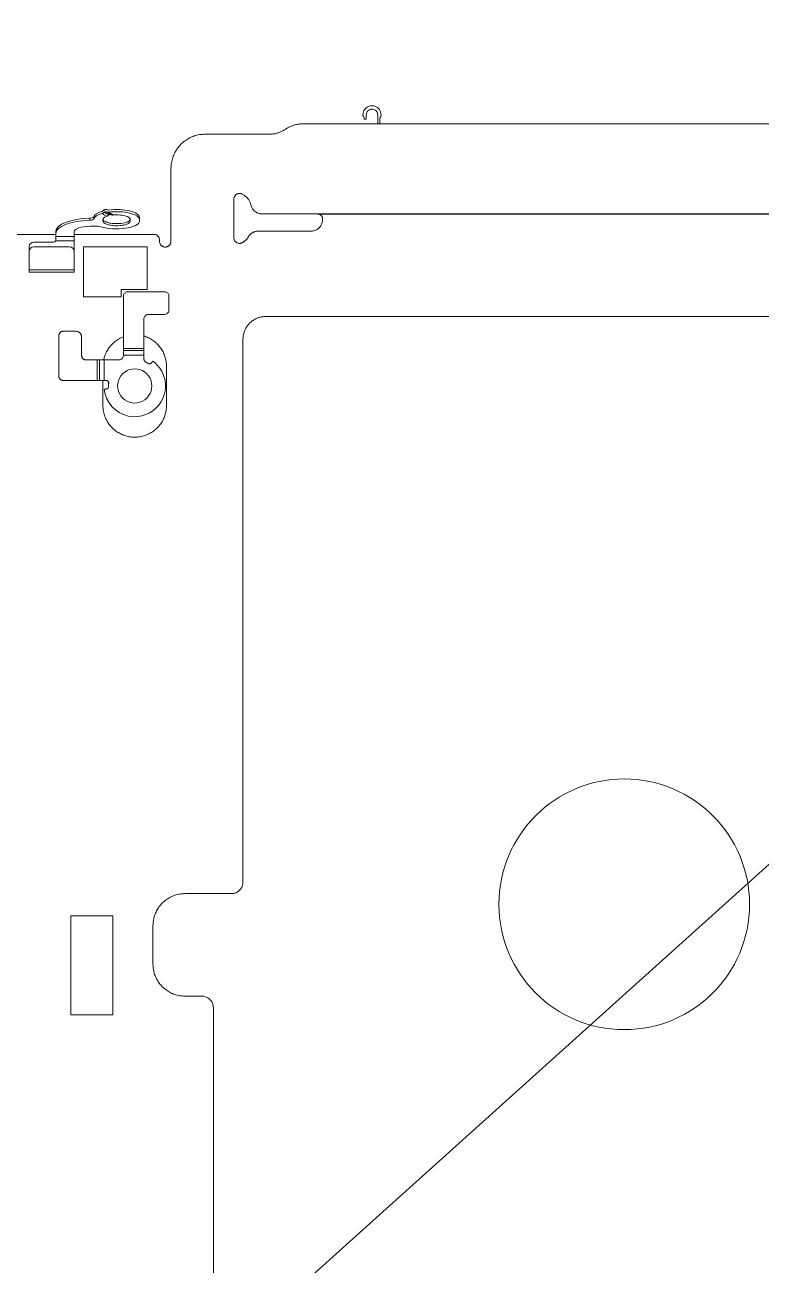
# Model space of a CAD drawing. Header units: millimetres. Extents: x 1863 to 2194, y 977 to 1295.
# Drawn here: x 1919.4 to 1951.8, y 1016.9 to 1071.4 of the extents above; entities that cross this region are included whole.
import ezdxf

# ---------------------------------------------------------------- set-up
doc = ezdxf.new("R2010")
doc.units = ezdxf.units.MM
doc.layers.add('05 Tray 實際版框', color=220, linetype='Continuous', lineweight=25)
doc.layers.add('2', color=7, linetype='Continuous', true_color=0xffffff)
doc.layers.add('BMLJ', color=4, linetype='Continuous')
doc.layers.get('0').off()

# ---------------------------------------------------------------- blocks, each defined once
blk = doc.blocks.new('A$C1B9535D9')
at = {"layer": '2', "color": 35, "linetype": 'Continuous', "lineweight": 18}
for p, q in [((3.284, 34.912), (3.289, 34.977)), ((3.289, 34.848), (3.284, 34.912)), ((3.289, 34.977), (3.304, 35.039)), ((3.304, 34.788), (3.289, 34.848)), ((3.304, 35.039), (3.328, 35.096)), ((3.328, 35.096), (3.361, 35.149)), ((3.361, 35.149), (3.401, 35.195)), ((3.401, 35.195), (3.448, 35.235)), ((3.438, 34.953), (3.434, 34.912)), ((3.434, 34.912), (3.436, 34.883)), ((3.436, 34.883), (3.441, 34.855)), ((3.447, 34.991), (3.438, 34.953)), ((3.441, 34.855), (3.449, 34.828)), ((3.462, 35.027), (3.447, 34.991)), ((3.448, 35.235), (3.5, 35.268)), ((3.482, 35.06), (3.462, 35.027)), ((3.507, 35.089), (3.482, 35.06)), ((3.5, 35.268), (3.558, 35.292)), ((3.536, 35.114), (3.507, 35.089)), ((3.569, 35.134), (3.536, 35.114)), ((3.558, 35.292), (3.619, 35.307)), ((3.605, 35.149), (3.569, 35.134)), ((3.644, 35.159), (3.605, 35.149)), ((3.619, 35.307), (3.684, 35.312)), ((3.684, 35.162), (3.644, 35.159)), ((3.684, 35.312), (3.702, 35.312)), ((4.023, 35.162), (3.684, 35.162)), ((3.702, 35.312), (3.711, 35.312)), ((3.711, 35.312), (3.719, 35.311)), ((3.719, 35.311), (3.728, 35.309)), ((3.728, 35.309), (3.736, 35.307)), ((3.736, 35.307), (3.744, 35.304)), ((3.744, 35.304), (3.752, 35.301)), ((3.752, 35.301), (3.76, 35.297)), ((3.76, 35.297), (3.777, 35.287)), ((3.777, 35.284), (3.805, 35.268)), ((3.805, 35.268), (3.834, 35.262)), ((3.834, 35.262), (4.023, 35.262)), ((4.023, 35.262), (4.029, 35.263)), ((4.029, 35.162), (4.023, 35.162)), ((4.029, 35.263), (4.034, 35.263)), ((4.034, 35.162), (4.029, 35.162)), ((4.034, 35.263), (4.04, 35.263)), ((4.04, 35.163), (4.034, 35.162)), ((4.04, 35.263), (4.046, 35.264)), ((4.046, 35.163), (4.04, 35.163)), ((4.046, 35.264), (4.052, 35.264)), ((4.052, 35.164), (4.046, 35.163)), ((4.052, 35.264), (4.058, 35.265)), ((4.058, 35.164), (4.052, 35.164)), ((4.058, 35.265), (4.063, 35.266)), ((4.063, 35.165), (4.058, 35.164)), ((4.063, 35.266), (4.069, 35.267)), ((4.069, 35.166), (4.063, 35.165)), ((4.069, 35.267), (4.074, 35.269)), ((4.074, 35.167), (4.069, 35.166)), ((4.074, 35.269), (4.08, 35.27)), ((4.08, 35.168), (4.074, 35.167)), ((4.08, 35.27), (4.08, 35.27)), ((4.08, 35.168), (4.08, 35.168)), ((3.327, 34.731), (3.304, 34.788)), ((3.359, 34.679), (3.327, 34.731)), ((3.398, 34.632), (3.359, 34.679)), ((3.444, 34.592), (3.398, 34.632)), ((3.495, 34.559), (3.444, 34.592)), ((3.449, 34.828), (3.46, 34.802)), ((3.46, 34.802), (3.474, 34.778)), ((3.474, 34.778), (3.49, 34.755)), ((3.49, 34.755), (3.509, 34.734)), ((3.552, 34.535), (3.495, 34.559)), ((3.509, 34.734), (3.53, 34.716)), ((3.53, 34.716), (3.554, 34.699)), ((3.612, 34.519), (3.552, 34.535)), ((3.554, 34.699), (3.579, 34.686)), ((3.579, 34.686), (3.605, 34.675)), ((3.605, 34.675), (3.631, 34.669)), ((3.676, 34.512), (3.612, 34.519)), ((3.631, 34.669), (3.658, 34.664)), ((3.658, 34.664), (3.684, 34.662)), ((3.685, 34.513), (3.676, 34.512)), ((3.684, 34.662), (3.879, 34.662)), ((3.694, 34.513), (3.685, 34.513)), ((3.703, 34.515), (3.694, 34.513)), ((3.712, 34.517), (3.703, 34.515)), ((3.72, 34.52), (3.712, 34.517)), ((3.728, 34.523), (3.72, 34.52)), ((3.736, 34.527), (3.728, 34.523)), ((3.744, 34.531), (3.736, 34.527)), ((3.751, 34.536), (3.744, 34.531)), ((3.758, 34.542), (3.751, 34.536)), ((3.783, 34.557), (3.758, 34.542)), ((3.817, 34.564), (3.783, 34.557)), ((3.879, 34.564), (3.817, 34.564)), ((3.879, 34.662), (3.879, 34.564)), ((11.444, 25.802), (11.447, 25.834)), ((11.444, 24.202), (11.444, 25.802)), ((11.447, 25.834), (11.454, 25.865)), ((11.454, 25.865), (11.466, 25.894)), ((11.466, 25.894), (11.483, 25.92)), ((11.483, 25.92), (11.502, 25.943)), ((11.502, 25.943), (11.526, 25.963)), ((11.526, 25.963), (11.552, 25.979)), ((11.552, 25.979), (11.581, 25.991)), ((11.581, 25.991), (11.612, 25.999)), ((11.612, 25.999), (11.644, 26.001)), ((11.644, 26.001), (12.244, 26.001)), ((12.244, 26.001), (12.276, 25.999)), ((12.276, 25.999), (12.307, 25.991)), ((12.307, 25.991), (12.336, 25.979)), ((12.336, 25.979), (12.362, 25.963)), ((12.362, 25.963), (12.385, 25.943)), ((12.385, 25.943), (12.405, 25.92)), ((12.405, 25.92), (12.422, 25.894)), ((12.422, 25.894), (12.434, 25.865)), ((12.434, 25.865), (12.441, 25.834)), ((12.441, 25.834), (12.444, 25.802)), ((12.444, 25.802), (12.444, 25.102)), ((14.69, 25.515), (14.806, 25.606)), ((14.806, 25.606), (14.931, 25.684)), ((14.931, 25.684), (15.063, 25.747)), ((15.063, 25.747), (15.202, 25.796)), ((15.202, 25.796), (15.345, 25.829)), ((15.345, 25.829), (15.492, 25.847)), ((15.492, 25.847), (15.641, 25.849)), ((15.641, 25.849), (15.791, 25.833)), ((15.791, 25.833), (15.968, 25.793)), ((15.968, 25.793), (16.134, 25.731)), ((16.134, 25.731), (16.29, 25.649)), ((16.29, 25.649), (16.432, 25.547)), ((11.344, 25.046), (11.344, 23.902)), ((12.444, 25.102), (12.446, 25.07)), ((12.446, 25.07), (12.454, 25.039)), ((14.488, 25.294), (14.583, 25.411)), ((14.488, 25.294), (14.488, 25.294)), ((14.489, 25.292), (14.488, 25.294)), ((14.491, 25.29), (14.489, 25.292)), ((14.494, 25.289), (14.491, 25.29)), ((14.501, 25.284), (14.494, 25.289)), ((14.51, 25.276), (14.501, 25.284)), ((14.516, 25.272), (14.51, 25.276)), ((14.523, 25.268), (14.516, 25.272)), ((14.53, 25.263), (14.523, 25.268)), ((14.537, 25.257), (14.53, 25.263)), ((14.545, 25.252), (14.537, 25.257)), ((14.572, 25.233), (14.563, 25.239)), ((14.579, 25.227), (14.572, 25.233)), ((14.585, 25.221), (14.579, 25.227)), ((14.583, 25.411), (14.69, 25.515)), ((14.591, 25.214), (14.585, 25.221)), ((14.596, 25.207), (14.591, 25.214)), ((14.601, 25.199), (14.596, 25.207)), ((14.598, 25.1), (14.603, 25.107)), ((14.605, 25.191), (14.601, 25.199)), ((14.603, 25.107), (14.607, 25.116)), ((14.608, 25.182), (14.605, 25.191)), ((14.607, 25.116), (14.61, 25.126)), ((14.611, 25.172), (14.608, 25.182)), ((14.61, 25.126), (14.612, 25.135)), ((14.612, 25.164), (14.611, 25.172)), ((14.613, 25.154), (14.612, 25.164)), ((14.612, 25.135), (14.613, 25.145)), ((14.613, 25.145), (14.613, 25.154)), ((15.143, 25.109), (15.05, 25.03)), ((15.244, 25.171), (15.143, 25.109)), ((15.352, 25.215), (15.244, 25.171)), ((15.465, 25.241), (15.352, 25.215)), ((15.58, 25.25), (15.465, 25.241)), ((15.695, 25.241), (15.58, 25.25)), ((15.807, 25.215), (15.695, 25.241)), ((15.916, 25.171), (15.807, 25.215)), ((16.017, 25.109), (15.916, 25.171)), ((16.11, 25.03), (16.017, 25.109)), ((16.432, 25.547), (16.559, 25.429)), ((16.559, 25.429), (16.67, 25.296)), ((16.67, 25.296), (16.764, 25.148)), ((16.764, 25.148), (16.838, 24.989)), ((8.182, 24.705), (8.344, 24.705)), ((12.454, 25.039), (12.466, 25.01)), ((12.466, 25.01), (12.482, 24.984)), ((12.482, 24.984), (12.502, 24.961)), ((12.502, 24.961), (12.526, 24.94)), ((12.526, 24.94), (12.552, 24.924)), ((12.552, 24.924), (12.581, 24.912)), ((12.581, 24.912), (12.611, 24.904)), ((12.611, 24.904), (12.644, 24.902)), ((12.644, 24.902), (14.372, 24.902)), ((13.93, 24.002), (13.93, 24.902)), ((14.03, 24.002), (14.03, 24.902)), ((14.23, 24.902), (14.23, 24.002)), ((14.372, 24.902), (14.394, 24.903)), ((14.394, 24.903), (14.416, 24.907)), ((14.416, 24.907), (14.437, 24.913)), ((14.437, 24.913), (14.458, 24.921)), ((14.458, 24.921), (14.477, 24.932)), ((14.477, 24.932), (14.495, 24.944)), ((14.495, 24.944), (14.511, 24.959)), ((14.511, 24.959), (14.526, 24.975)), ((14.526, 24.975), (14.54, 24.993)), ((14.54, 24.993), (14.551, 25.013)), ((14.839, 24.615), (14.83, 24.5)), ((14.83, 24.5), (14.839, 24.385)), ((14.865, 24.727), (14.839, 24.615)), ((14.909, 24.836), (14.865, 24.727)), ((14.971, 24.937), (14.909, 24.836)), ((15.05, 25.03), (14.971, 24.937)), ((16.189, 24.937), (16.11, 25.03)), ((16.251, 24.836), (16.189, 24.937)), ((16.295, 24.727), (16.251, 24.836)), ((16.321, 24.615), (16.295, 24.727)), ((16.33, 24.5), (16.321, 24.615)), ((16.321, 24.385), (16.33, 24.5)), ((16.838, 24.989), (16.892, 24.819)), ((16.892, 24.819), (16.923, 24.641)), ((16.923, 24.641), (16.928, 24.421)), ((8.276, 24.305), (8.344, 24.305)), ((11.447, 24.169), (11.444, 24.202)), ((11.454, 24.138), (11.447, 24.169)), ((11.466, 24.11), (11.454, 24.138)), ((11.483, 24.084), (11.466, 24.11)), ((11.502, 24.061), (11.483, 24.084)), ((11.526, 24.041), (11.502, 24.061)), ((11.552, 24.024), (11.526, 24.041)), ((11.581, 24.012), (11.552, 24.024)), ((11.612, 24.005), (11.581, 24.012)), ((11.644, 24.002), (11.612, 24.005)), ((14.24, 24.002), (11.644, 24.002)), ((14.272, 24), (14.24, 24.002)), ((14.303, 23.992), (14.272, 24)), ((14.332, 23.98), (14.303, 23.992)), ((14.358, 23.964), (14.332, 23.98)), ((14.381, 23.944), (14.358, 23.964)), ((14.839, 24.385), (14.865, 24.272)), ((14.865, 24.272), (14.909, 24.164)), ((14.909, 24.164), (14.971, 24.063)), ((14.971, 24.063), (15.05, 23.97)), ((15.05, 23.97), (15.143, 23.891)), ((16.017, 23.891), (16.11, 23.97)), ((16.11, 23.97), (16.189, 24.063)), ((16.189, 24.063), (16.251, 24.164)), ((16.251, 24.164), (16.295, 24.272)), ((16.295, 24.272), (16.321, 24.385)), ((16.838, 24.008), (16.747, 23.821)), ((16.899, 24.209), (16.838, 24.008)), ((16.928, 24.421), (16.899, 24.209)), ((11.671, 23.902), (11.344, 23.902)), ((14.401, 23.92), (14.381, 23.944)), ((14.418, 23.894), (14.401, 23.92)), ((14.43, 23.865), (14.418, 23.894)), ((14.437, 23.834), (14.43, 23.865)), ((14.44, 23.802), (14.437, 23.834)), ((14.44, 22.854), (14.44, 23.802)), ((15.143, 23.891), (15.244, 23.829)), ((15.244, 23.829), (15.352, 23.785)), ((15.352, 23.785), (15.465, 23.759)), ((15.465, 23.759), (15.58, 23.75)), ((15.58, 23.75), (15.695, 23.759)), ((15.695, 23.759), (15.807, 23.785)), ((15.807, 23.785), (15.916, 23.829)), ((15.916, 23.829), (16.017, 23.891)), ((16.487, 23.5), (16.322, 23.372)), ((16.629, 23.65), (16.487, 23.5)), ((16.747, 23.821), (16.629, 23.65)), ((8.352, 23.105), (8.276, 23.105)), ((8.573, 22.542), (8.573, 22.877)), ((14.44, 23.154), (15.34, 23.154)), ((15.34, 22.954), (14.44, 22.954)), ((15.344, 23.285), (15.34, 23.269)), ((15.34, 23.259), (15.34, 23.258)), ((15.34, 23.258), (15.34, 22.854)), ((15.349, 23.3), (15.344, 23.285)), ((15.357, 23.314), (15.349, 23.3)), ((15.366, 23.326), (15.357, 23.314)), ((15.378, 23.336), (15.366, 23.326)), ((15.39, 23.345), (15.378, 23.336)), ((15.404, 23.351), (15.39, 23.345)), ((15.419, 23.356), (15.404, 23.351)), ((15.435, 23.358), (15.419, 23.356)), ((15.451, 23.357), (15.435, 23.358)), ((15.467, 23.356), (15.451, 23.357)), ((15.482, 23.354), (15.467, 23.356)), ((15.498, 23.353), (15.482, 23.354)), ((15.514, 23.352), (15.498, 23.353)), ((15.53, 23.351), (15.514, 23.352)), ((15.545, 23.35), (15.53, 23.351)), ((15.561, 23.35), (15.545, 23.35)), ((15.577, 23.35), (15.561, 23.35)), ((15.593, 23.35), (15.577, 23.35)), ((15.608, 23.351), (15.593, 23.35)), ((15.618, 23.349), (15.608, 23.351)), ((15.627, 23.349), (15.618, 23.349)), ((15.637, 23.347), (15.627, 23.349)), ((15.646, 23.344), (15.637, 23.347)), ((15.654, 23.34), (15.646, 23.344)), ((15.663, 23.336), (15.654, 23.34)), ((15.671, 23.33), (15.663, 23.336)), ((15.678, 23.324), (15.671, 23.33)), ((15.685, 23.318), (15.678, 23.324)), ((15.691, 23.31), (15.685, 23.318)), ((15.696, 23.303), (15.691, 23.31)), ((15.7, 23.294), (15.696, 23.303)), ((15.704, 23.286), (15.7, 23.294)), ((15.707, 23.277), (15.704, 23.286)), ((15.709, 23.269), (15.707, 23.277)), ((15.71, 23.261), (15.709, 23.269)), ((15.713, 23.231), (15.711, 23.251)), ((15.716, 23.2), (15.715, 23.208)), ((15.717, 23.192), (15.716, 23.2)), ((15.718, 23.189), (15.717, 23.195)), ((15.718, 23.184), (15.717, 23.192)), ((15.719, 23.178), (15.718, 23.184)), ((15.719, 23.173), (15.719, 23.181)), ((15.72, 23.168), (15.719, 23.173)), ((15.72, 23.164), (15.72, 23.168)), ((15.721, 23.159), (15.72, 23.164)), ((15.937, 23.198), (15.721, 23.157)), ((15.721, 23.157), (15.721, 23.159)), ((16.138, 23.27), (15.937, 23.198)), ((16.322, 23.372), (16.138, 23.27)), ((8.149, 22.71), (8.243, 22.71)), ((8.304, 22.535), (8.21, 22.535)), ((15.34, 22.854), (14.44, 22.854)), ((8.813, 21.842), (9.97, 21.842)), ((9.02, 21.042), (9.02, 21.842)), ((9.208, 21.842), (9.208, 21.034)), ((10.589, 21.84), (9.669, 21.84)), ((9.97, 21.842), (9.97, 21.84)), ((10.489, 19.872), (10.489, 21.84)), ((10.589, 21.84), (10.589, 19.872)), ((9.469, 21.64), (9.469, 20.072)), ((8.787, 21.042), (9.169, 21.042)), ((9.269, 20.072), (9.269, 20.942)), ((10.589, 19.872), (9.469, 19.872))]:
    blk.add_line(p, q, dxfattribs=at)
for centre, radius, start, end in [((9.669, 21.64), 0.2, 90, 180), ((9.169, 20.942), 0.1, 0, 66.9208), ((9.469, 20.072), 0.2, 180, 270), ((9.669, 20.072), 0.2, 180, 270)]:
    blk.add_arc(centre, radius, start, end, dxfattribs=at)
for centre, major_axis, start_param, end_param in [((8.182, 23.705), (0, -1), 3.141667, 5.069387), ((8.276, 23.705), (0, -1), 3.141519, 5.069387), ((8.344, 23.705), (0, 1), 3.950717, 6.283267), ((8.276, 23.705), (0, 0.6), 0.80363, 1.290765), ((8.276, 23.705), (0, 0.6), 0.243568, 0.80363), ((8.276, 23.705), (0, 0.6), 0, 0.243568), ((8.251, 23.705), (0, -0.6), 1.901808, 3.141593), ((8.344, 23.705), (0, 0.6), 6.039617, 6.283185), ((8.344, 23.705), (0, 0.6), 5.479556, 6.039617), ((8.344, 23.705), (0, 0.6), 5.043401, 5.479556), ((8.276, 23.705), (0, 0.6), 1.290765, 1.814364), ((8.251, 23.705), (0, -0.6), 0.85461, 1.239785), ((8.251, 23.705), (0, -0.6), 1.850827, 1.901808), ((8.251, 23.705), (0, -0.6), 1.239785, 1.290765), ((8.251, 23.705), (0, -0.6), 1.290765, 1.850827), ((8.344, 23.705), (0, 0.6), 3.996203, 4.381377), ((8.344, 23.705), (0, 0.6), 4.99242, 5.043401), ((8.344, 23.705), (0, 0.6), 4.381377, 4.432358), ((8.344, 23.705), (0, 0.6), 4.432358, 4.99242), ((8.182, 23.705), (0, -1), 5.402589, 6.185096), ((8.276, 23.705), (0, -1), 5.402589, 6.185096), ((8.276, 23.705), (0, 0.6), 2.374426, 2.898025), ((8.251, 23.705), (0, -0.6), 0.243568, 0.80363), ((8.344, 23.705), (0, 0.6), 3.38516, 3.945222), ((8.251, 23.705), (0, -0.6), 0.80363, 0.854607), ((8.344, 23.705), (0, 0.6), 3.945261, 3.996203), ((8.642, 22.877), (0, -0.2), 3.950717, 4.712389), ((8.142, 22.511), (0, 0.2), 4.834142, 6.185117), ((8.787, 22.742), (0, -1.7), 4.834142, 6.283185), ((8.236, 22.511), (0, -0.2), 1.69255, 3.043525), ((8.881, 22.742), (0, 1.7), 1.69255, 3.141593), ((8.813, 22.542), (0, -0.7), 4.712389, 6.283185)]:
    blk.add_ellipse(centre, major_axis=major_axis, ratio=0.34202, start_param=start_param, end_param=end_param, dxfattribs=at)
for points, degree in [([(4.08, 106.628), (4.08, 31.849)], 1), ([(8.031, 30.091), (8.031, 66.382)], 1), ([(8.035, 66.377), (8.035, 32.542)], 1), ([(12.531, 30.25), (12.531, 62.173)], 1), ([(8.073, 32.66), (8.08, 32.667), (8.087, 32.675), (8.093, 32.683)], 3), ([(8.093, 32.683), (8.101, 32.69), (8.109, 32.696), (8.117, 32.703)], 3), ([(8.117, 32.703), (8.125, 32.708), (8.134, 32.714), (8.143, 32.719)], 3), ([(8.143, 32.719), (8.153, 32.723), (8.162, 32.727), (8.172, 32.731)], 3), ([(8.172, 32.731), (8.182, 32.734), (8.192, 32.737), (8.202, 32.739)], 3), ([(8.202, 32.739), (8.213, 32.74), (8.224, 32.741), (8.235, 32.742)], 3), ([(8.235, 32.742), (8.285, 32.742)], 1), ([(8.285, 32.742), (8.312, 32.739), (8.339, 32.737), (8.366, 32.735)], 3), ([(8.366, 32.735), (8.392, 32.729), (8.417, 32.723), (8.443, 32.716)], 3), ([(8.443, 32.716), (8.467, 32.706), (8.491, 32.696), (8.515, 32.686)], 3), ([(8.515, 32.686), (8.536, 32.672), (8.558, 32.659), (8.58, 32.645)], 3), ([(8.035, 32.542), (8.036, 32.553), (8.037, 32.563), (8.038, 32.574)], 3), ([(8.038, 32.574), (8.04, 32.584), (8.043, 32.595), (8.045, 32.605)], 3), ([(8.045, 32.605), (8.049, 32.614), (8.053, 32.624), (8.057, 32.634)], 3), ([(8.057, 32.634), (8.063, 32.642), (8.068, 32.651), (8.073, 32.66)], 3), ([(8.58, 32.645), (8.6, 32.629), (8.619, 32.612), (8.638, 32.595)], 3), ([(8.638, 32.595), (8.655, 32.576), (8.672, 32.557), (8.688, 32.537)], 3), ([(8.688, 32.537), (8.702, 32.515), (8.715, 32.493), (8.729, 32.472)], 3), ([(8.729, 32.472), (8.739, 32.448), (8.749, 32.424), (8.759, 32.4)], 3), ([(8.759, 32.4), (8.766, 32.374), (8.772, 32.349), (8.778, 32.323)], 3), ([(8.778, 32.323), (8.78, 32.296), (8.783, 32.269), (8.785, 32.242)], 3), ([(8.785, 32.242), (8.785, 29.923)], 1), ([(4.08, 31.849), (4.081, 31.823), (4.082, 31.798), (4.082, 31.772)], 3), ([(4.082, 31.772), (4.085, 31.747), (4.087, 31.722), (4.089, 31.696)], 3), ([(4.089, 31.696), (4.093, 31.671), (4.097, 31.646), (4.101, 31.621)], 3), ([(4.101, 31.621), (4.106, 31.596), (4.112, 31.571), (4.117, 31.547)], 3), ([(4.117, 31.547), (4.124, 31.522), (4.131, 31.498), (4.138, 31.474)], 3), ([(4.138, 31.474), (4.146, 31.45), (4.154, 31.426), (4.163, 31.402)], 3), ([(4.163, 31.402), (4.172, 31.378), (4.182, 31.355), (4.192, 31.332)], 3), ([(4.192, 31.332), (4.203, 31.309), (4.214, 31.286), (4.225, 31.263)], 3), ([(4.225, 31.263), (4.238, 31.241), (4.25, 31.219), (4.263, 31.197)], 3), ([(4.263, 31.197), (4.277, 31.176), (4.291, 31.154), (4.305, 31.133)], 3), ([(4.305, 31.133), (4.319, 31.112), (4.333, 31.09), (4.347, 31.069)], 3), ([(4.347, 31.069), (4.359, 31.047), (4.372, 31.025), (4.385, 31.003)], 3), ([(4.385, 31.003), (4.396, 30.98), (4.407, 30.957), (4.418, 30.934)], 3), ([(4.418, 30.934), (4.428, 30.911), (4.438, 30.888), (4.448, 30.864)], 3), ([(4.448, 30.864), (4.456, 30.84), (4.464, 30.816), (4.472, 30.792)], 3), ([(4.472, 30.792), (4.479, 30.768), (4.486, 30.744), (4.493, 30.719)], 3), ([(4.493, 30.719), (4.498, 30.694), (4.504, 30.67), (4.509, 30.645)], 3), ([(4.509, 30.645), (4.513, 30.62), (4.517, 30.595), (4.521, 30.57)], 3), ([(4.521, 30.57), (4.523, 30.544), (4.525, 30.519), (4.528, 30.493)], 3), ([(4.528, 30.493), (4.529, 30.468), (4.529, 30.442), (4.53, 30.417)], 3), ([(4.53, 30.417), (4.53, 27.589)], 1), ([(7.991, 29.895), (7.998, 29.916), (8.006, 29.937), (8.013, 29.957)], 3), ([(8.013, 29.957), (8.017, 29.979), (8.022, 30.001), (8.026, 30.023)], 3), ([(8.026, 30.023), (8.028, 30.046), (8.029, 30.068), (8.031, 30.091)], 3), ([(12.544, 30.088), (12.539, 30.142), (12.535, 30.196), (12.531, 30.25)], 3), ([(12.582, 29.934), (12.569, 29.985), (12.556, 30.037), (12.544, 30.088)], 3), ([(7.265, 29.374), (7.28, 29.389), (7.295, 29.405), (7.31, 29.42)], 3), ([(7.31, 29.42), (7.326, 29.435), (7.343, 29.449), (7.359, 29.463)], 3), ([(7.359, 29.463), (7.376, 29.476), (7.394, 29.489), (7.411, 29.501)], 3), ([(7.411, 29.501), (7.43, 29.513), (7.448, 29.524), (7.467, 29.535)], 3), ([(7.467, 29.535), (7.486, 29.545), (7.506, 29.554), (7.525, 29.564)], 3), ([(7.525, 29.564), (7.545, 29.572), (7.566, 29.58), (7.586, 29.587)], 3), ([(7.586, 29.587), (7.607, 29.594), (7.628, 29.6), (7.649, 29.606)], 3), ([(7.649, 29.606), (7.671, 29.613), (7.693, 29.62), (7.715, 29.627)], 3), ([(7.715, 29.627), (7.735, 29.636), (7.755, 29.646), (7.775, 29.655)], 3), ([(7.775, 29.655), (7.794, 29.667), (7.812, 29.679), (7.831, 29.691)], 3), ([(7.831, 29.691), (7.847, 29.706), (7.864, 29.72), (7.881, 29.734)], 3), ([(7.881, 29.734), (7.895, 29.75), (7.91, 29.766), (7.924, 29.783)], 3), ([(7.924, 29.783), (7.937, 29.801), (7.949, 29.819), (7.961, 29.837)], 3), ([(7.961, 29.837), (7.971, 29.856), (7.981, 29.876), (7.991, 29.895)], 3), ([(8.785, 29.923), (8.786, 29.906), (8.787, 29.888), (8.787, 29.871)], 3), ([(8.787, 29.871), (8.79, 29.854), (8.793, 29.837), (8.795, 29.82)], 3), ([(8.795, 29.82), (8.8, 29.804), (8.804, 29.787), (8.809, 29.771)], 3), ([(8.809, 29.771), (8.815, 29.755), (8.821, 29.739), (8.827, 29.723)], 3), ([(8.827, 29.723), (8.834, 29.708), (8.842, 29.693), (8.849, 29.678)], 3), ([(8.849, 29.678), (8.858, 29.664), (8.867, 29.65), (8.876, 29.635)], 3), ([(8.876, 29.635), (8.887, 29.622), (8.897, 29.609), (8.908, 29.595)], 3), ([(8.908, 29.595), (8.92, 29.583), (8.932, 29.571), (8.943, 29.558)], 3), ([(8.943, 29.558), (8.957, 29.547), (8.97, 29.536), (8.983, 29.525)], 3), ([(8.983, 29.525), (8.997, 29.515), (9.012, 29.506), (9.026, 29.496)], 3), ([(9.026, 29.496), (9.037, 29.489), (9.048, 29.482), (9.058, 29.475)], 3), ([(9.058, 29.475), (9.069, 29.468), (9.079, 29.46), (9.09, 29.453)], 3), ([(9.09, 29.453), (9.1, 29.445), (9.11, 29.437), (9.12, 29.429)], 3), ([(9.12, 29.429), (9.129, 29.42), (9.139, 29.412), (9.149, 29.403)], 3), ([(9.149, 29.403), (9.158, 29.394), (9.167, 29.385), (9.176, 29.376)], 3), ([(12.642, 29.79), (12.622, 29.838), (12.602, 29.886), (12.582, 29.934)], 3), ([(12.723, 29.659), (12.696, 29.703), (12.669, 29.747), (12.642, 29.79)], 3), ([(12.823, 29.543), (12.79, 29.582), (12.757, 29.62), (12.723, 29.659)], 3), ([(12.94, 29.443), (12.901, 29.476), (12.862, 29.509), (12.823, 29.543)], 3), ([(13.071, 29.361), (13.027, 29.388), (12.984, 29.416), (12.94, 29.443)], 3), ([(7.13, 29.096), (7.13, 29.109), (7.131, 29.122), (7.132, 29.135)], 3), ([(7.133, 29.058), (7.132, 29.071), (7.131, 29.083), (7.13, 29.096)], 3), ([(7.132, 29.135), (7.135, 29.148), (7.138, 29.161), (7.141, 29.174)], 3), ([(7.143, 29.021), (7.139, 29.033), (7.136, 29.045), (7.133, 29.058)], 3), ([(7.141, 29.174), (7.146, 29.186), (7.151, 29.199), (7.156, 29.211)], 3), ([(7.158, 28.985), (7.153, 28.997), (7.148, 29.009), (7.143, 29.021)], 3), ([(7.156, 29.211), (7.166, 29.23), (7.177, 29.25), (7.188, 29.269)], 3), ([(7.178, 28.952), (7.171, 28.963), (7.164, 28.974), (7.158, 28.985)], 3), ([(7.203, 28.923), (7.195, 28.933), (7.186, 28.942), (7.178, 28.952)], 3), ([(7.188, 29.269), (7.2, 29.287), (7.212, 29.305), (7.224, 29.323)], 3), ([(7.233, 28.897), (7.223, 28.906), (7.213, 28.914), (7.203, 28.923)], 3), ([(7.224, 29.323), (7.238, 29.34), (7.251, 29.357), (7.265, 29.374)], 3), ([(7.268, 28.876), (7.257, 28.883), (7.245, 28.89), (7.233, 28.897)], 3), ([(7.279, 28.871), (7.275, 28.873), (7.272, 28.874), (7.268, 28.876)], 3), ([(7.289, 28.867), (7.286, 28.868), (7.282, 28.87), (7.279, 28.871)], 3), ([(7.3, 28.863), (7.297, 28.864), (7.293, 28.865), (7.289, 28.867)], 3), ([(7.311, 28.859), (7.307, 28.86), (7.304, 28.861), (7.3, 28.863)], 3), ([(7.322, 28.856), (7.319, 28.857), (7.315, 28.858), (7.311, 28.859)], 3), ([(7.334, 28.854), (7.33, 28.854), (7.326, 28.855), (7.322, 28.856)], 3), ([(7.345, 28.852), (7.341, 28.852), (7.337, 28.853), (7.334, 28.854)], 3), ([(7.356, 28.85), (7.353, 28.851), (7.349, 28.851), (7.345, 28.852)], 3), ([(9.113, 28.852), (9.1, 28.851), (9.086, 28.85), (9.073, 28.849)], 3), ([(9.152, 28.862), (9.139, 28.859), (9.126, 28.856), (9.113, 28.852)], 3), ([(9.188, 28.877), (9.176, 28.872), (9.164, 28.867), (9.152, 28.862)], 3), ([(9.176, 29.376), (9.185, 29.367), (9.193, 29.358), (9.202, 29.348)], 3), ([(9.221, 28.897), (9.21, 28.891), (9.199, 28.884), (9.188, 28.877)], 3), ([(9.202, 29.348), (9.21, 29.338), (9.218, 29.329), (9.227, 29.319)], 3), ([(9.25, 28.922), (9.24, 28.914), (9.23, 28.906), (9.221, 28.897)], 3), ([(9.227, 29.319), (9.234, 29.308), (9.242, 29.298), (9.25, 29.288)], 3), ([(9.25, 29.288), (9.257, 29.277), (9.264, 29.267), (9.271, 29.256)], 3), ([(9.275, 28.952), (9.266, 28.942), (9.258, 28.932), (9.25, 28.922)], 3), ([(9.271, 29.256), (9.278, 29.245), (9.284, 29.234), (9.291, 29.223)], 3), ([(9.295, 28.984), (9.288, 28.973), (9.281, 28.963), (9.275, 28.952)], 3), ([(9.291, 29.223), (9.293, 29.219), (9.295, 29.215), (9.297, 29.211)], 3), ([(9.31, 29.02), (9.305, 29.008), (9.3, 28.996), (9.295, 28.984)], 3), ([(9.297, 29.211), (9.299, 29.207), (9.301, 29.204), (9.302, 29.2)], 3), ([(9.302, 29.2), (9.304, 29.196), (9.306, 29.192), (9.307, 29.188)], 3), ([(9.307, 29.188), (9.309, 29.184), (9.31, 29.18), (9.311, 29.175)], 3), ([(9.32, 29.059), (9.317, 29.046), (9.313, 29.033), (9.31, 29.02)], 3), ([(9.311, 29.175), (9.312, 29.171), (9.314, 29.167), (9.315, 29.163)], 3), ([(9.315, 29.163), (9.316, 29.159), (9.317, 29.155), (9.318, 29.15)], 3), ([(9.318, 29.15), (9.319, 29.146), (9.319, 29.142), (9.32, 29.138)], 3), ([(9.32, 29.138), (9.321, 29.133), (9.321, 29.129), (9.322, 29.125)], 3), ([(9.323, 29.099), (9.322, 29.086), (9.321, 29.072), (9.32, 29.059)], 3), ([(9.322, 29.125), (9.322, 29.121), (9.322, 29.116), (9.323, 29.112)], 3), ([(9.323, 29.112), (9.323, 29.108), (9.323, 29.103), (9.323, 29.099)], 3), ([(13.214, 29.301), (13.167, 29.321), (13.119, 29.341), (13.071, 29.361)], 3), ([(13.368, 29.263), (13.317, 29.275), (13.266, 29.288), (13.214, 29.301)], 3), ([(13.53, 29.25), (13.476, 29.254), (13.422, 29.258), (13.368, 29.263)], 3), ([(37.359, 29.25), (13.53, 29.25)], 1), ([(37.44, 29.243), (37.413, 29.245), (37.386, 29.247), (37.359, 29.25)], 3), ([(37.517, 29.224), (37.491, 29.23), (37.466, 29.237), (37.44, 29.243)], 3), ([(37.589, 29.194), (37.565, 29.204), (37.541, 29.214), (37.517, 29.224)], 3), ([(37.654, 29.153), (37.632, 29.167), (37.611, 29.18), (37.589, 29.194)], 3), ([(37.713, 29.103), (37.693, 29.12), (37.674, 29.136), (37.654, 29.153)], 3), ([(37.763, 29.045), (37.746, 29.064), (37.729, 29.084), (37.713, 29.103)], 3), ([(37.803, 28.979), (37.79, 29.001), (37.776, 29.023), (37.763, 29.045)], 3), ([(37.833, 28.908), (37.823, 28.931), (37.813, 28.955), (37.803, 28.979)], 3), ([(37.852, 28.83), (37.846, 28.856), (37.84, 28.882), (37.833, 28.908)], 3), ([(7.368, 28.849), (7.364, 28.85), (7.36, 28.85), (7.356, 28.85)], 3), ([(7.379, 28.849), (7.375, 28.849), (7.372, 28.849), (7.368, 28.849)], 3), ([(9.073, 28.849), (7.379, 28.849)], 1), ([(37.859, 28.749), (37.857, 28.776), (37.855, 28.803), (37.852, 28.83)], 3), ([(37.859, 26.699), (37.859, 28.749)], 1), ([(42.505, 27.803), (42.489, 27.784), (42.472, 27.764), (42.456, 27.745)], 3), ([(42.564, 27.853), (42.544, 27.837), (42.525, 27.82), (42.505, 27.803)], 3), ([(42.629, 27.894), (42.607, 27.88), (42.586, 27.867), (42.564, 27.853)], 3), ([(42.701, 27.924), (42.677, 27.914), (42.653, 27.904), (42.629, 27.894)], 3), ([(42.778, 27.943), (42.752, 27.937), (42.727, 27.931), (42.701, 27.924)], 3), ([(42.859, 27.95), (42.832, 27.948), (42.805, 27.946), (42.778, 27.943)], 3), ([(55.077, 27.95), (42.859, 27.95)], 1), ([(4.53, 27.589), (4.537, 27.508), (4.543, 27.427), (4.55, 27.346)], 3), ([(4.55, 27.346), (4.569, 27.269), (4.588, 27.192), (4.607, 27.116)], 3), ([(42.366, 27.531), (42.363, 27.504), (42.361, 27.477), (42.359, 27.45)], 3), ([(42.359, 27.45), (42.359, 26.699)], 1), ([(42.385, 27.608), (42.378, 27.582), (42.372, 27.556), (42.366, 27.531)], 3), ([(42.415, 27.679), (42.405, 27.655), (42.395, 27.631), (42.385, 27.608)], 3), ([(42.456, 27.745), (42.442, 27.723), (42.428, 27.701), (42.415, 27.679)], 3), ([(4.607, 27.116), (4.637, 27.044), (4.667, 26.972), (4.698, 26.9)], 3), ([(4.698, 26.9), (4.738, 26.835), (4.779, 26.769), (4.819, 26.704)], 3), ([(4.819, 26.704), (4.869, 26.645), (4.919, 26.587), (4.969, 26.529)], 3), ([(37.877, 26.472), (37.871, 26.548), (37.865, 26.624), (37.859, 26.699)], 3), ([(42.359, 26.699), (42.353, 26.624), (42.347, 26.548), (42.341, 26.472)], 3), ([(4.969, 26.529), (5.028, 26.479), (5.086, 26.429), (5.144, 26.379)], 3), ([(5.144, 26.379), (5.21, 26.338), (5.275, 26.297), (5.341, 26.257)], 3), ([(5.341, 26.257), (5.412, 26.226), (5.484, 26.196), (5.556, 26.166)], 3), ([(5.556, 26.166), (5.633, 26.147), (5.71, 26.128), (5.787, 26.109)], 3), ([(37.93, 26.257), (37.913, 26.329), (37.895, 26.401), (37.877, 26.472)], 3), ([(38.015, 26.056), (37.987, 26.123), (37.959, 26.19), (37.93, 26.257)], 3), ([(42.288, 26.257), (42.259, 26.19), (42.231, 26.123), (42.203, 26.056)], 3), ([(42.341, 26.472), (42.323, 26.401), (42.305, 26.329), (42.288, 26.257)], 3), ([(5.787, 26.109), (5.868, 26.102), (5.949, 26.096), (6.03, 26.089)], 3), ([(6.03, 26.089), (9.234, 26.089)], 1), ([(9.136, 25.587), (9.123, 25.584), (9.11, 25.581), (9.097, 25.577)], 3), ([(9.176, 25.59), (9.163, 25.589), (9.149, 25.588), (9.136, 25.587)], 3), ([(9.234, 25.59), (9.176, 25.59)], 1), ([(9.234, 26.089), (9.248, 26.088), (9.262, 26.087), (9.275, 26.086)], 3), ([(9.275, 25.593), (9.262, 25.592), (9.248, 25.591), (9.234, 25.59)], 3), ([(9.275, 26.086), (9.288, 26.083), (9.301, 26.08), (9.314, 26.076)], 3), ([(9.314, 25.603), (9.301, 25.6), (9.288, 25.597), (9.275, 25.593)], 3), ([(9.314, 26.076), (9.326, 26.071), (9.337, 26.066), (9.349, 26.061)], 3), ([(9.349, 25.618), (9.337, 25.613), (9.326, 25.608), (9.314, 25.603)], 3), ([(9.349, 26.061), (9.36, 26.055), (9.371, 26.048), (9.382, 26.041)], 3), ([(9.382, 25.638), (9.371, 25.631), (9.36, 25.625), (9.349, 25.618)], 3), ([(9.382, 26.041), (9.392, 26.033), (9.402, 26.025), (9.411, 26.016)], 3), ([(9.411, 25.663), (9.402, 25.655), (9.392, 25.646), (9.382, 25.638)], 3), ([(9.411, 26.016), (9.42, 26.007), (9.428, 25.997), (9.436, 25.987)], 3), ([(9.436, 25.692), (9.428, 25.682), (9.42, 25.673), (9.411, 25.663)], 3), ([(9.436, 25.987), (9.443, 25.976), (9.45, 25.965), (9.457, 25.955)], 3), ([(9.457, 25.725), (9.45, 25.714), (9.443, 25.703), (9.436, 25.692)], 3), ([(9.457, 25.955), (9.462, 25.943), (9.467, 25.931), (9.472, 25.919)], 3), ([(9.472, 25.76), (9.467, 25.748), (9.462, 25.736), (9.457, 25.725)], 3), ([(9.472, 25.919), (9.475, 25.906), (9.478, 25.893), (9.481, 25.88)], 3), ([(9.481, 25.799), (9.478, 25.786), (9.475, 25.773), (9.472, 25.76)], 3), ([(9.481, 25.88), (9.482, 25.867), (9.483, 25.853), (9.484, 25.839)], 3), ([(9.484, 25.839), (9.483, 25.826), (9.482, 25.812), (9.481, 25.799)], 3), ([(13.903, 25.629), (13.849, 25.583), (13.794, 25.536), (13.74, 25.489)], 3), ([(14.086, 25.743), (14.025, 25.705), (13.964, 25.667), (13.903, 25.629)], 3), ([(14.287, 25.828), (14.22, 25.8), (14.153, 25.771), (14.086, 25.743)], 3), ([(14.503, 25.881), (14.431, 25.863), (14.359, 25.846), (14.287, 25.828)], 3), ([(14.73, 25.899), (14.654, 25.893), (14.578, 25.887), (14.503, 25.881)], 3), ([(16.43, 25.899), (14.73, 25.899)], 1), ([(16.657, 25.881), (16.581, 25.887), (16.505, 25.893), (16.43, 25.899)], 3), ([(16.872, 25.828), (16.8, 25.846), (16.729, 25.863), (16.657, 25.881)], 3), ([(17.073, 25.743), (17.006, 25.771), (16.939, 25.8), (16.872, 25.828)], 3), ([(17.257, 25.629), (17.195, 25.667), (17.134, 25.705), (17.073, 25.743)], 3), ([(17.42, 25.489), (17.365, 25.536), (17.311, 25.583), (17.257, 25.629)], 3), ([(38.129, 25.873), (38.091, 25.934), (38.053, 25.995), (38.015, 26.056)], 3), ([(38.269, 25.71), (38.222, 25.764), (38.176, 25.818), (38.129, 25.873)], 3), ([(38.432, 25.57), (38.378, 25.616), (38.323, 25.663), (38.269, 25.71)], 3), ([(41.949, 25.71), (41.895, 25.663), (41.84, 25.616), (41.786, 25.57)], 3), ([(42.089, 25.873), (42.042, 25.818), (41.996, 25.764), (41.949, 25.71)], 3), ([(42.203, 26.056), (42.165, 25.995), (42.127, 25.934), (42.089, 25.873)], 3), ([(8.93, 25.38), (8.929, 25.367), (8.928, 25.353), (8.926, 25.34)], 3), ([(8.926, 25.34), (8.926, 21.842)], 1), ([(8.939, 25.419), (8.936, 25.406), (8.933, 25.393), (8.93, 25.38)], 3), ([(8.954, 25.455), (8.949, 25.443), (8.944, 25.431), (8.939, 25.419)], 3), ([(8.975, 25.488), (8.968, 25.477), (8.961, 25.466), (8.954, 25.455)], 3), ([(9, 25.517), (8.991, 25.507), (8.983, 25.497), (8.975, 25.488)], 3), ([(9.029, 25.542), (9.019, 25.534), (9.009, 25.525), (9, 25.517)], 3), ([(9.062, 25.562), (9.051, 25.555), (9.04, 25.549), (9.029, 25.542)], 3), ([(9.097, 25.577), (9.086, 25.572), (9.074, 25.567), (9.062, 25.562)], 3), ([(9.477, 25.046), (11.344, 25.046)], 1), ([(9.477, 22.247), (9.477, 25.046)], 1), ([(13.486, 25.143), (13.458, 25.076), (13.43, 25.009), (13.401, 24.942)], 3), ([(13.6, 25.326), (13.562, 25.265), (13.524, 25.204), (13.486, 25.143)], 3), ([(13.74, 25.489), (13.693, 25.435), (13.647, 25.381), (13.6, 25.326)], 3), ([(14.532, 25.262), (14.531, 25.262), (14.53, 25.263), (14.529, 25.264)], 3), ([(14.578, 25.227), (14.573, 25.231), (14.568, 25.235), (14.563, 25.239)], 3), ([(17.56, 25.326), (17.513, 25.381), (17.466, 25.435), (17.42, 25.489)], 3), ([(17.673, 25.143), (17.635, 25.204), (17.598, 25.265), (17.56, 25.326)], 3), ([(17.758, 24.942), (17.73, 25.009), (17.702, 25.076), (17.673, 25.143)], 3), ([(38.616, 25.456), (38.554, 25.494), (38.493, 25.532), (38.432, 25.57)], 3), ([(38.816, 25.371), (38.749, 25.4), (38.683, 25.428), (38.616, 25.456)], 3), ([(39.032, 25.318), (38.96, 25.336), (38.888, 25.354), (38.816, 25.371)], 3), ([(39.259, 25.3), (39.183, 25.306), (39.108, 25.312), (39.032, 25.318)], 3), ([(40.959, 25.3), (39.259, 25.3)], 1), ([(41.186, 25.318), (41.11, 25.312), (41.035, 25.306), (40.959, 25.3)], 3), ([(41.402, 25.371), (41.33, 25.354), (41.258, 25.336), (41.186, 25.318)], 3), ([(41.602, 25.456), (41.535, 25.428), (41.468, 25.4), (41.402, 25.371)], 3), ([(41.786, 25.57), (41.725, 25.532), (41.664, 25.494), (41.602, 25.456)], 3), ([(13.401, 24.942), (13.398, 24.929), (13.395, 24.915), (13.391, 24.902)], 3), ([(17.811, 24.727), (17.794, 24.799), (17.776, 24.87), (17.758, 24.942)], 3), ([(17.83, 24.5), (17.824, 24.575), (17.817, 24.651), (17.811, 24.727)], 3), ([(17.811, 24.273), (17.817, 24.348), (17.824, 24.424), (17.83, 24.5)], 3), ([(13.424, 24.002), (13.445, 23.954), (13.466, 23.905), (13.486, 23.857)], 3), ([(17.673, 23.857), (17.702, 23.923), (17.73, 23.99), (17.758, 24.057)], 3), ([(17.758, 24.057), (17.776, 24.129), (17.794, 24.201), (17.811, 24.273)], 3), ([(8.011, 23.449), (7.992, 23.418), (7.974, 23.387), (7.956, 23.356)], 3), ([(8.077, 23.56), (8.055, 23.523), (8.033, 23.486), (8.011, 23.449)], 3), ([(11.671, 23.902), (11.671, 22.247)], 1), ([(13.486, 23.857), (13.524, 23.795), (13.562, 23.734), (13.6, 23.673)], 3), ([(13.6, 23.673), (13.647, 23.619), (13.693, 23.564), (13.74, 23.51)], 3), ([(13.74, 23.51), (13.794, 23.463), (13.849, 23.417), (13.903, 23.37)], 3), ([(17.257, 23.37), (17.311, 23.417), (17.365, 23.463), (17.42, 23.51)], 3), ([(17.42, 23.51), (17.466, 23.564), (17.513, 23.619), (17.56, 23.673)], 3), ([(17.56, 23.673), (17.598, 23.734), (17.635, 23.795), (17.673, 23.857)], 3), ([(43.179, 23.546), (38.829, 23.546)], 1), ([(38.829, 23.546), (38.829, 21.697)], 1), ([(43.179, 21.697), (43.179, 23.546)], 1), ([(7.862, 23.356), (7.864, 23.337), (7.861, 23.319), (7.853, 23.304)], 3), ([(7.891, 23.112), (7.905, 23.099), (7.914, 23.084), (7.918, 23.068)], 3), ([(7.958, 23.158), (7.998, 23.225), (8.038, 23.292), (8.077, 23.358)], 3), ([(8.067, 23.161), (8.049, 23.13), (8.031, 23.099), (8.012, 23.068)], 3), ([(8.134, 23.273), (8.112, 23.236), (8.09, 23.199), (8.067, 23.161)], 3), ([(8.227, 23.123), (8.243, 23.111), (8.259, 23.105), (8.276, 23.105)], 3), ([(8.3, 23.123), (8.286, 23.113), (8.272, 23.107), (8.258, 23.105)], 3), ([(8.352, 23.105), (8.366, 23.107), (8.38, 23.113), (8.394, 23.123)], 3), ([(13.903, 23.37), (13.964, 23.332), (14.025, 23.294), (14.086, 23.256)], 3), ([(14.086, 23.256), (14.153, 23.228), (14.22, 23.2), (14.287, 23.172)], 3), ([(14.287, 23.172), (14.338, 23.159), (14.389, 23.147), (14.44, 23.134)], 3), ([(15.34, 23.1), (16.43, 23.1)], 1), ([(16.43, 23.1), (16.505, 23.106), (16.581, 23.112), (16.657, 23.119)], 3), ([(16.657, 23.119), (16.729, 23.136), (16.8, 23.154), (16.872, 23.172)], 3), ([(16.872, 23.172), (16.939, 23.2), (17.006, 23.228), (17.073, 23.256)], 3), ([(17.073, 23.256), (17.134, 23.294), (17.195, 23.332), (17.257, 23.37)], 3), ([(14.43, 22.304), (14.432, 22.315), (14.435, 22.325), (14.437, 22.335)], 3), ([(14.437, 22.335), (14.438, 22.346), (14.439, 22.357), (14.44, 22.368)], 3), ([(14.44, 22.368), (14.44, 22.854)], 1), ([(15.34, 22.854), (15.34, 21.368)], 1), ([(11.671, 22.247), (9.477, 22.247)], 1), ([(13.18, 21.917), (13.181, 21.931), (13.182, 21.944), (13.183, 21.958)], 3), ([(13.18, 21.368), (13.18, 21.917)], 1), ([(13.183, 21.958), (13.186, 21.971), (13.19, 21.984), (13.193, 21.996)], 3), ([(13.193, 21.996), (13.198, 22.008), (13.203, 22.02), (13.208, 22.032)], 3), ([(13.208, 22.032), (13.215, 22.043), (13.221, 22.054), (13.228, 22.065)], 3), ([(13.228, 22.065), (13.237, 22.075), (13.245, 22.085), (13.253, 22.094)], 3), ([(13.253, 22.094), (13.263, 22.103), (13.273, 22.111), (13.282, 22.119)], 3), ([(13.282, 22.119), (13.293, 22.126), (13.304, 22.133), (13.315, 22.14)], 3), ([(13.315, 22.14), (13.327, 22.145), (13.339, 22.15), (13.351, 22.155)], 3), ([(13.351, 22.155), (13.364, 22.158), (13.377, 22.161), (13.389, 22.164)], 3), ([(13.389, 22.164), (13.403, 22.166), (13.416, 22.167), (13.43, 22.168)], 3), ([(13.43, 22.168), (14.24, 22.168)], 1), ([(14.24, 22.168), (14.251, 22.169), (14.262, 22.169), (14.272, 22.17)], 3), ([(14.272, 22.17), (14.283, 22.173), (14.293, 22.175), (14.303, 22.178)], 3), ([(14.303, 22.178), (14.313, 22.182), (14.322, 22.186), (14.332, 22.19)], 3), ([(14.332, 22.19), (14.341, 22.195), (14.349, 22.201), (14.358, 22.206)], 3), ([(14.358, 22.206), (14.366, 22.213), (14.374, 22.22), (14.381, 22.226)], 3), ([(14.381, 22.226), (14.388, 22.234), (14.395, 22.242), (14.401, 22.249)], 3), ([(14.401, 22.249), (14.407, 22.258), (14.412, 22.267), (14.418, 22.276)], 3), ([(14.418, 22.276), (14.422, 22.285), (14.426, 22.295), (14.43, 22.304)], 3), ([(13.183, 21.335), (13.182, 21.346), (13.181, 21.357), (13.18, 21.368)], 3), ([(13.19, 21.304), (13.188, 21.315), (13.185, 21.325), (13.183, 21.335)], 3), ([(13.202, 21.276), (13.198, 21.285), (13.194, 21.295), (13.19, 21.304)], 3), ([(13.218, 21.249), (13.213, 21.258), (13.208, 21.267), (13.202, 21.276)], 3), ([(13.238, 21.226), (13.232, 21.234), (13.225, 21.242), (13.218, 21.249)], 3), ([(15.301, 21.249), (15.295, 21.242), (15.288, 21.234), (15.281, 21.226)], 3), ([(15.318, 21.276), (15.312, 21.267), (15.307, 21.258), (15.301, 21.249)], 3), ([(15.33, 21.304), (15.326, 21.295), (15.322, 21.285), (15.318, 21.276)], 3), ([(15.337, 21.335), (15.335, 21.325), (15.332, 21.315), (15.33, 21.304)], 3), ([(15.34, 21.368), (15.339, 21.357), (15.338, 21.346), (15.337, 21.335)], 3), ([(38.829, 21.697), (43.179, 21.697)], 1), ([(8.926, 21.042), (8.926, 19.183)], 1), ([(9.169, 21.042), (9.182, 21.042), (9.195, 21.039), (9.208, 21.034)], 3), ([(13.262, 21.206), (13.254, 21.213), (13.246, 21.219), (13.238, 21.226)], 3), ([(13.288, 21.19), (13.279, 21.195), (13.271, 21.201), (13.262, 21.206)], 3), ([(13.317, 21.178), (13.307, 21.182), (13.298, 21.186), (13.288, 21.19)], 3), ([(13.347, 21.17), (13.337, 21.173), (13.327, 21.175), (13.317, 21.178)], 3), ([(13.38, 21.168), (13.369, 21.169), (13.358, 21.169), (13.347, 21.17)], 3), ([(15.14, 21.168), (13.38, 21.168)], 1), ([(15.172, 21.17), (15.162, 21.169), (15.151, 21.169), (15.14, 21.168)], 3), ([(15.203, 21.178), (15.193, 21.175), (15.183, 21.173), (15.172, 21.17)], 3), ([(15.232, 21.19), (15.222, 21.186), (15.213, 21.182), (15.203, 21.178)], 3), ([(15.258, 21.206), (15.249, 21.201), (15.241, 21.195), (15.232, 21.19)], 3), ([(15.281, 21.226), (15.274, 21.219), (15.266, 21.213), (15.258, 21.206)], 3)]:
    blk.add_open_spline(points, degree=degree, dxfattribs=at)
for points, knots in [([(14.563, 25.239), (14.56, 25.241), (14.557, 25.243), (14.553, 25.246), (14.551, 25.247), (14.548, 25.25), (14.547, 25.251), (14.545, 25.252)], [0, 0, 0, 0, 0.499983, 0.499983, 0.749993, 0.749993, 1, 1, 1, 1]), ([(14.551, 25.013), (14.558, 25.028), (14.566, 25.042), (14.578, 25.064), (14.582, 25.071), (14.59, 25.085), (14.594, 25.093), (14.598, 25.1)], [0, 0, 0, 0, 0.5, 0.5, 0.75, 0.75, 1, 1, 1, 1]), ([(8.058, 23.454), (8.052, 23.443), (8.047, 23.434), (8.04, 23.423), (8.035, 23.415), (8.028, 23.403), (8.028, 23.403), (8.028, 23.402), (8.027, 23.402), (8.026, 23.4), (8.024, 23.396), (8.02, 23.389), (8.011, 23.374), (8.003, 23.361), (7.998, 23.353)], [0, 0, 0, 0, 0.25, 0.25, 0.5, 0.5, 0.507813, 0.507813, 0.515625, 0.53125, 0.5625, 0.625, 0.75, 1, 1, 1, 1]), ([(8.058, 23.454), (8.054, 23.447), (8.052, 23.439), (8.05, 23.426), (8.05, 23.422), (8.05, 23.414), (8.051, 23.409), (8.052, 23.401), (8.053, 23.397), (8.056, 23.388), (8.058, 23.384), (8.065, 23.373), (8.071, 23.365), (8.077, 23.358)], [0, 0, 0, 0, 0.25, 0.25, 0.375, 0.375, 0.5, 0.5, 0.625, 0.625, 0.75, 0.75, 1, 1, 1, 1]), ([(8.077, 23.56), (8.079, 23.541), (8.078, 23.522), (8.073, 23.495), (8.071, 23.486), (8.066, 23.47), (8.062, 23.462), (8.058, 23.454)], [0, 0, 0, 0, 0.5, 0.5, 0.75, 0.75, 1, 1, 1, 1]), ([(7.853, 23.304), (7.845, 23.289), (7.84, 23.273), (7.836, 23.248), (7.836, 23.239), (7.836, 23.222), (7.837, 23.214), (7.841, 23.197), (7.843, 23.188), (7.849, 23.172), (7.853, 23.164), (7.862, 23.148), (7.867, 23.141), (7.878, 23.126), (7.884, 23.119), (7.891, 23.112)], [0, 0, 0, 0, 0.25, 0.25, 0.375, 0.375, 0.5, 0.5, 0.625, 0.625, 0.75, 0.75, 0.875, 0.875, 1, 1, 1, 1]), ([(7.958, 23.158), (7.952, 23.165), (7.946, 23.172), (7.94, 23.184), (7.938, 23.188), (7.935, 23.197), (7.934, 23.201), (7.932, 23.209), (7.932, 23.213), (7.931, 23.222), (7.932, 23.226), (7.933, 23.238), (7.936, 23.246), (7.94, 23.254)], [0, 0, 0, 0, 0.25, 0.25, 0.375, 0.375, 0.5, 0.5, 0.625, 0.625, 0.75, 0.75, 1, 1, 1, 1]), ([(7.94, 23.254), (7.947, 23.268), (7.952, 23.284), (7.957, 23.31), (7.957, 23.319), (7.957, 23.337), (7.957, 23.346), (7.956, 23.356)], [0, 0, 0, 0, 0.5, 0.5, 0.75, 0.75, 1, 1, 1, 1]), ([(7.998, 23.353), (7.984, 23.328), (7.969, 23.303), (7.949, 23.27), (7.944, 23.262), (7.94, 23.254)], [0, 0, 0, 0, 0.755778, 0.755778, 1, 1, 1, 1]), ([(8.012, 23.068), (8.008, 23.084), (8.001, 23.099), (7.988, 23.122), (7.983, 23.129), (7.971, 23.144), (7.965, 23.151), (7.958, 23.158)], [0, 0, 0, 0, 0.5, 0.5, 0.75, 0.75, 1, 1, 1, 1]), ([(8.077, 23.358), (8.091, 23.345), (8.102, 23.331), (8.117, 23.309), (8.121, 23.301), (8.128, 23.287), (8.131, 23.28), (8.134, 23.273)], [0, 0, 0, 0, 0.5, 0.5, 0.75, 0.75, 1, 1, 1, 1]), ([(15.34, 23.269), (15.34, 23.268), (15.34, 23.266), (15.34, 23.263), (15.34, 23.262), (15.34, 23.261), (15.34, 23.26), (15.34, 23.259)], [0, 0, 0, 0, 0.499903, 0.499903, 0.749997, 0.749997, 1, 1, 1, 1]), ([(15.713, 23.239), (15.712, 23.242), (15.712, 23.246), (15.711, 23.252), (15.711, 23.253), (15.711, 23.257), (15.71, 23.259), (15.71, 23.261)], [0, 0, 0, 0, 0.499977, 0.499977, 0.749989, 0.749989, 1, 1, 1, 1]), ([(15.715, 23.208), (15.715, 23.213), (15.714, 23.218), (15.714, 23.226), (15.714, 23.229), (15.713, 23.234), (15.713, 23.236), (15.713, 23.239)], [0, 0, 0, 0, 0.499985, 0.499985, 0.749993, 0.749993, 1, 1, 1, 1])]:
    blk.add_open_spline(points, degree=3, knots=knots, dxfattribs=at)

msp = doc.modelspace()

# ---------------------------------------------------------------- linework, layer by layer
at = {"layer": '05 Tray 實際版框', "color": 2, "lineweight": 0, "ltscale": 0.2}
msp.add_circle((1945.752, 1032.765), 5.5, dxfattribs=at)
at = {"layer": 'BMLJ'}
msp.add_line((1893.966, 982.203), (2193.966, 1252.203), dxfattribs=at)

# ---------------------------------------------------------------- block references
at = {"linetype": 'Continuous', "rotation": 270}
msp.add_blockref('A$C1B9535D9', (1899.769, 1071.094), dxfattribs=at)

doc.saveas('drawing.dxf')
